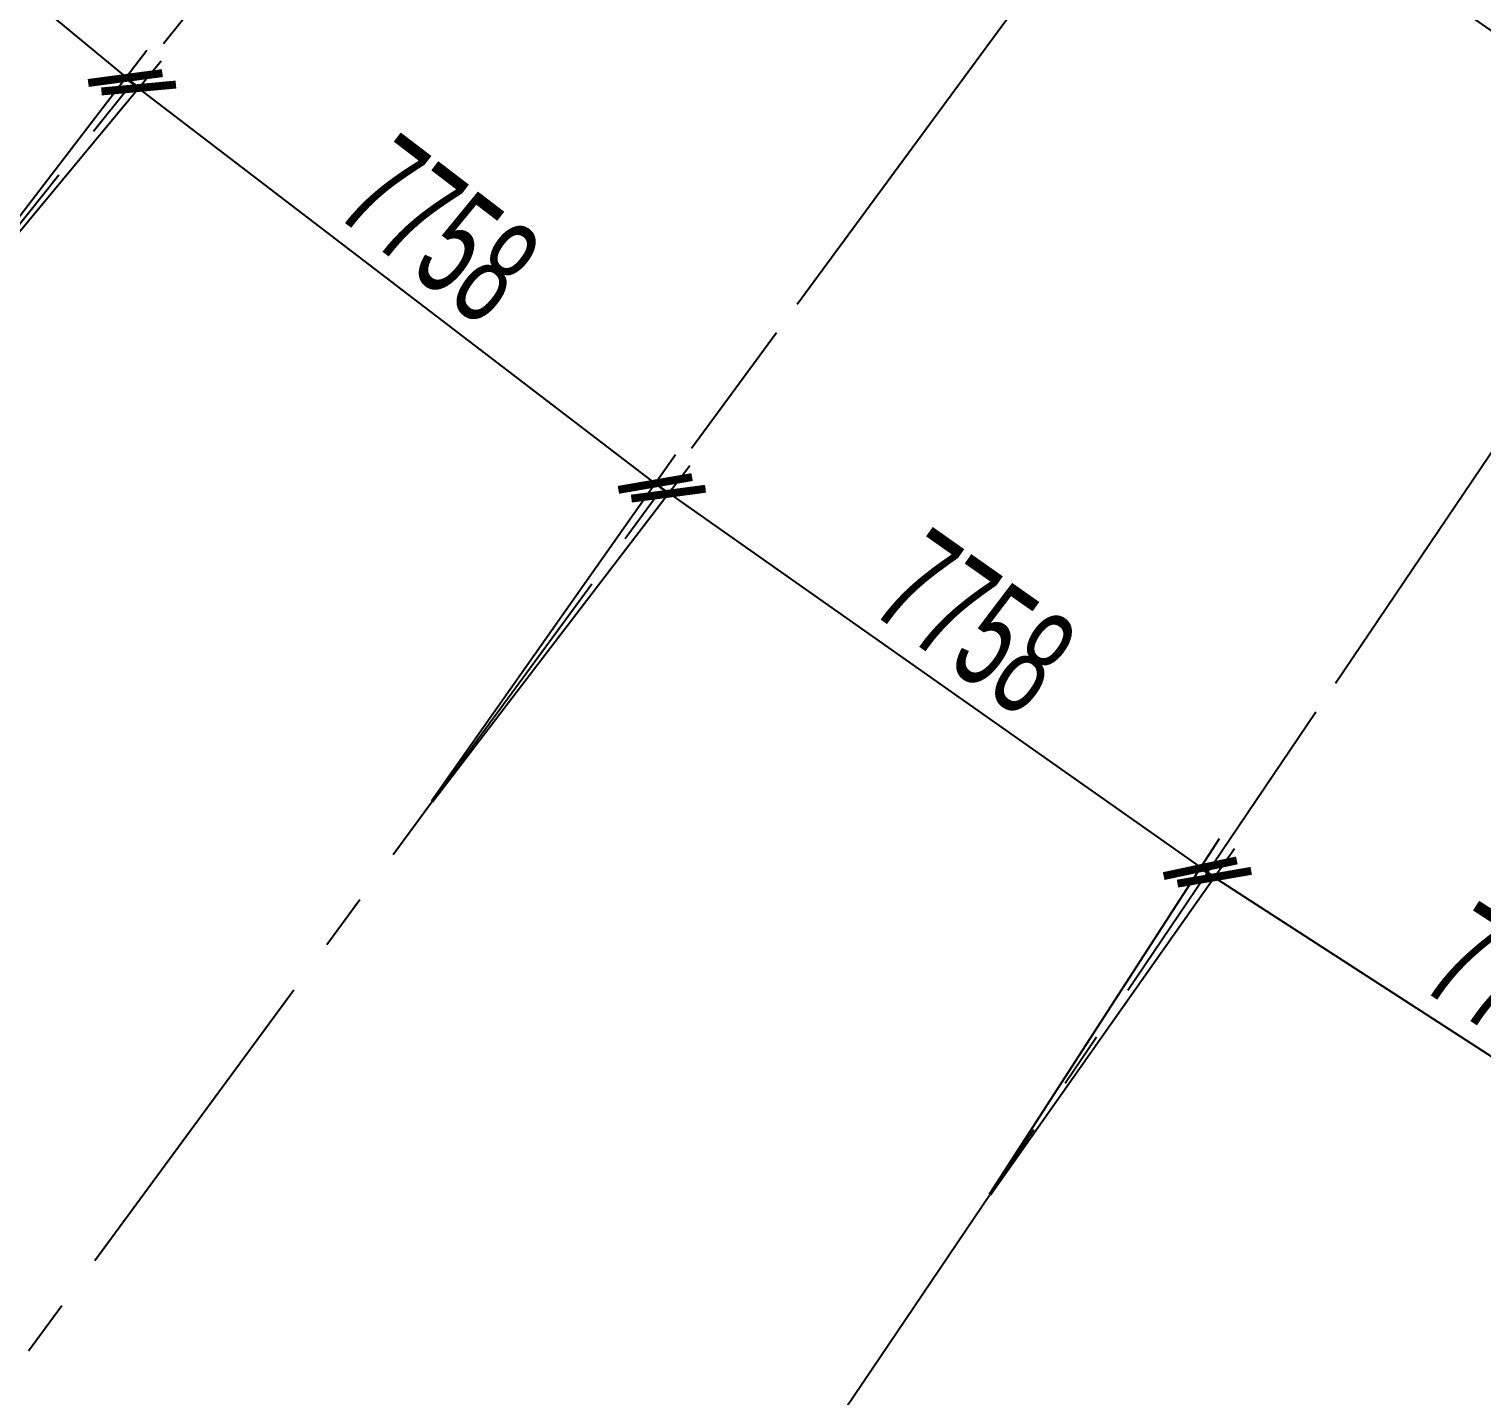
# Model space of a CAD drawing. Extents: x -668578 to 2331563, y -1202445 to 1620273.
# Drawn here: x 1038896 to 1055375, y 125289 to 140794 of the extents above; entities that cross this region are included whole.
import ezdxf

# ---------------------------------------------------------------- set-up
doc = ezdxf.new("R2010")
doc.units = 0
doc.linetypes.add('CENTER2', pattern=[28.575, 19.05, -3.175, 3.175, -3.175])
doc.linetypes.add('DASH', pattern=[0.35, 0.25, -0.1])
doc.layers.get('0').update_dxf_attribs({"color": 8})
doc.layers.get('Defpoints').update_dxf_attribs({"color": 8})
for name, color, linetype in [('#标注', 8, 'Continuous'), ('#轴线', 8, 'CENTER2'), ('A-AL', 8, 'Continuous'), ('外轮廓', 8, 'Continuous')]:
    doc.layers.add(name, color=color, linetype=linetype)
doc.styles.add('JHZX', font='jrs.shx', dxfattribs={"width": 0.6, "bigfont": 'jhz.shx'})
doc.dimstyles.new('JZBZ-400', dxfattribs={"dimscale": 400, "dimtxt": 3, "dimasz": 1.5, "dimexe": 1, "dimexo": 1, "dimgap": 0.5, "dimtad": 1, "dimdec": 0, "dimdsep": 46, "dimtxsty": 'JHZX', "dimblk1": 'ARCHTICK', "dimblk2": 'ARCHTICK', "dimsah": 1, "dimcen": 0, "dimclrd": 1, "dimclre": 1, "dimclrt": 2, "dimazin": 2, "dimtfac": 1, "dimtdec": 0, "dimtix": 1, "dimtmove": 0, "dimatfit": 3, "dimfxl": 0, "dimtolj": 1, "dimlwd": -1, "dimlwe": -1, "dimarcsym": 0})

# ---------------------------------------------------------------- blocks, each defined once
blk = doc.blocks.new('_ARCHTICK')
at = {"color": 0, "linetype": 'ByBlock', "const_width": 0.15}
blk.add_lwpolyline([(-0.5, -0.5), (0.5, 0.5)], dxfattribs=at)
blk = doc.blocks.new('*D2918')
at = {"layer": '#标注', "ltscale": 300, "transparency": 16777216}
for p, q in [((52517, 44290), (60086, 50671)), ((174425, -21557), (175612, -11729))]:
    blk.add_line(p, q, dxfattribs=at)
blk.add_arc((197092, 166179), 179600, 220.13382, 263.11563, dxfattribs=at)
at = {"layer": 'Defpoints', "color": 0, "ltscale": 300, "transparency": 16777216}
for p in [(197092, 166179), (52212, 44032), (92699, 20035), (174378, -21955)]:
    blk.add_point(p, dxfattribs=at)
at = {"layer": '#标注', "ltscale": 300, "transparency": 16777216, "xscale": 600, "yscale": 600, "zscale": 600}
for p, rotation in [((59781, 50414), 130.1338192809486), ((175564, -12126), 353.1156299250185)]:
    blk.add_blockref('_ARCHTICK', p, dxfattribs=dict(at, rotation=rotation))
at = {"layer": '#标注', "ltscale": 300, "transparency": 16777216, "insert": (112118, 8861), "char_height": 1200, "attachment_point": 5, "rotation": 331.6247, "style": 'JHZX'}
blk.add_mtext('\\A1;42.98°', dxfattribs=at)
blk = doc.blocks.new('*D2910')
at = {"layer": '#标注', "ltscale": 300, "transparency": 16777216}
for p, q in [((79232, 18301), (83907, 24166)), ((85161, 13764), (89600, 19809))]:
    blk.add_line(p, q, dxfattribs=at)
blk.add_arc((197092, 166179), 182000, 231.44482, 233.70702, dxfattribs=at)
at = {"layer": 'Defpoints', "color": 0, "ltscale": 300, "transparency": 16777216}
for p in [(197092, 166179), (85540, 22373), (78983, 17989), (84924, 13442)]:
    blk.add_point(p, dxfattribs=at)
at = {"layer": '#标注', "ltscale": 300, "transparency": 16777216, "xscale": 600, "yscale": 600, "zscale": 600}
for p, rotation in [((83657, 23854), 141.4448202023583), ((89364, 19487), 323.707020942222)]:
    blk.add_blockref('_ARCHTICK', p, dxfattribs=dict(at, rotation=rotation))
at = {"layer": '#标注', "ltscale": 300, "transparency": 16777216, "insert": (86975, 22278), "char_height": 1200, "attachment_point": 5, "rotation": 322.5759, "style": 'JHZX'}
blk.add_mtext('\\A1;2.26°', dxfattribs=at)
blk = doc.blocks.new('*D2911')
at = {"layer": '#标注', "ltscale": 300, "transparency": 16777216}
for p, q in [((85161, 13764), (89600, 19809)), ((91265, 9465), (95462, 15681))]:
    blk.add_line(p, q, dxfattribs=at)
blk.add_arc((197092, 166179), 182000, 233.70702, 235.96922, dxfattribs=at)
at = {"layer": 'Defpoints', "color": 0, "ltscale": 300, "transparency": 16777216}
for p in [(197092, 166179), (91304, 18082), (84924, 13442), (91041, 9134)]:
    blk.add_point(p, dxfattribs=at)
at = {"layer": '#标注', "ltscale": 300, "transparency": 16777216, "xscale": 600, "yscale": 600, "zscale": 600}
for p, rotation in [((89364, 19487), 143.7070209422228), ((95238, 15349), 325.9692216820964)]:
    blk.add_blockref('_ARCHTICK', p, dxfattribs=dict(at, rotation=rotation))
at = {"layer": '#标注', "ltscale": 300, "transparency": 16777216, "insert": (92741, 18043), "char_height": 1200, "attachment_point": 5, "rotation": 324.8381, "style": 'JHZX'}
blk.add_mtext('\\A1;2.26°', dxfattribs=at)
blk = doc.blocks.new('*D2912')
at = {"layer": '#标注', "ltscale": 300, "transparency": 16777216}
for p, q in [((91265, 9465), (95462, 15681)), ((97533, 5410), (101482, 11786))]:
    blk.add_line(p, q, dxfattribs=at)
blk.add_arc((197092, 166179), 182000, 235.96922, 238.23142, dxfattribs=at)
at = {"layer": 'Defpoints', "color": 0, "ltscale": 300, "transparency": 16777216}
for p in [(197092, 166179), (97232, 14022), (91041, 9134), (97322, 5070)]:
    blk.add_point(p, dxfattribs=at)
at = {"layer": '#标注', "ltscale": 300, "transparency": 16777216, "xscale": 600, "yscale": 600, "zscale": 600}
for p, rotation in [((95238, 15349), 145.9692216820972), ((101271, 11446), 328.2314223130762)]:
    blk.add_blockref('_ARCHTICK', p, dxfattribs=dict(at, rotation=rotation))
at = {"layer": '#标注', "ltscale": 300, "transparency": 16777216, "insert": (98670, 14040), "char_height": 1200, "attachment_point": 5, "rotation": 327.1003, "style": 'JHZX'}
blk.add_mtext('\\A1;2.26°', dxfattribs=at)
blk = doc.blocks.new('*D2997')
at = {"layer": '#标注', "transparency": 16777216}
for p, q in [((-85597, 26692), (-82526, 30393)), ((-82782, 30085), (-76812, 25131)), ((-79627, 21738), (-76556, 25439))]:
    blk.add_line(p, q, dxfattribs=at)
at = {"layer": 'Defpoints', "color": 0, "transparency": 16777216}
for p in [(-85853, 26384), (-76812, 25131), (-79883, 21430)]:
    blk.add_point(p, dxfattribs=at)
at = {"layer": '#标注', "transparency": 16777216, "xscale": 600, "yscale": 600, "zscale": 600}
for p, rotation in [((-82782, 30085), 140.3137249285785), ((-76812, 25131), 320.3137249285784)]:
    blk.add_blockref('_ARCHTICK', p, dxfattribs=dict(at, rotation=rotation))
at = {"layer": '#标注', "transparency": 16777216, "insert": (-79286, 28224), "char_height": 1200, "attachment_point": 5, "rotation": 320.3137, "style": 'JHZX'}
blk.add_mtext('\\A1;7758', dxfattribs=at)
blk = doc.blocks.new('*D3000')
at = {"layer": '#标注', "transparency": 16777216}
for p, q in [((-67162, 12584), (-64554, 16616)), ((-64771, 16280), (-58257, 12066)), ((-60648, 8370), (-58040, 12402))]:
    blk.add_line(p, q, dxfattribs=at)
at = {"layer": 'Defpoints', "color": 0, "transparency": 16777216}
for p in [(-67379, 12248), (-58257, 12066), (-60866, 8034)]:
    blk.add_point(p, dxfattribs=at)
at = {"layer": '#标注', "transparency": 16777216, "xscale": 600, "yscale": 600, "zscale": 600}
for p, rotation in [((-64771, 16280), 147.1003350215469), ((-58257, 12066), 327.1003350215469)]:
    blk.add_blockref('_ARCHTICK', p, dxfattribs=dict(at, rotation=rotation))
at = {"layer": '#标注', "transparency": 16777216, "insert": (-61080, 14845), "char_height": 1200, "attachment_point": 5, "rotation": 327.1003, "style": 'JHZX'}
blk.add_mtext('\\A1;7758', dxfattribs=at)
blk = doc.blocks.new('*D3001')
at = {"layer": '#标注', "transparency": 16777216}
for p, q in [((-73491, 17043), (-70723, 20972)), ((-70953, 20645), (-64611, 16178)), ((-67149, 12575), (-64381, 16505))]:
    blk.add_line(p, q, dxfattribs=at)
at = {"layer": 'Defpoints', "color": 0, "transparency": 16777216}
for p in [(-73722, 16716), (-64611, 16178), (-67379, 12248)]:
    blk.add_point(p, dxfattribs=at)
at = {"layer": '#标注', "transparency": 16777216, "xscale": 600, "yscale": 600, "zscale": 600}
for p, rotation in [((-70953, 20645), 144.8381265405064), ((-64611, 16178), 324.8381265405064)]:
    blk.add_blockref('_ARCHTICK', p, dxfattribs=dict(at, rotation=rotation))
at = {"layer": '#标注', "transparency": 16777216, "insert": (-67321, 19066), "char_height": 1200, "attachment_point": 5, "rotation": 324.8381, "style": 'JHZX'}
blk.add_mtext('\\A1;7758', dxfattribs=at)
blk = doc.blocks.new('*D3002')
at = {"layer": '#标注', "transparency": 16777216}
for p, q in [((-79640, 21748), (-76721, 25561)), ((-76964, 25244), (-70803, 20529)), ((-73479, 17033), (-70560, 20847))]:
    blk.add_line(p, q, dxfattribs=at)
at = {"layer": 'Defpoints', "color": 0, "transparency": 16777216}
for p in [(-79883, 21430), (-70803, 20529), (-73722, 16716)]:
    blk.add_point(p, dxfattribs=at)
at = {"layer": '#标注', "transparency": 16777216, "xscale": 600, "yscale": 600, "zscale": 600}
for p, rotation in [((-76964, 25244), 142.5759180594664), ((-70803, 20529), 322.5759180594664)]:
    blk.add_blockref('_ARCHTICK', p, dxfattribs=dict(at, rotation=rotation))
at = {"layer": '#标注', "transparency": 16777216, "insert": (-73398, 23522), "char_height": 1200, "attachment_point": 5, "rotation": 322.5759, "style": 'JHZX'}
blk.add_mtext('\\A1;7758', dxfattribs=at)
blk = doc.blocks.new('A$Caccc0cd0')
at = {"layer": '#标注'}
for p1, p2, distance, picture, middle in [((-85852.7, 26384.2), (-79882.6, 21430.1), 4809.1, '*D2997', (-79285.8, 28223.6)), ((-79882.6, 21430.1), (-73721.6, 16715.6), 4802.1, '*D3002', (-73397.7, 23521.8)), ((-73721.6, 16715.6), (-67379.4, 12247.9), 4807, '*D3001', (-67321.5, 19065.6)), ((-67379.4, 12247.9), (-60865.7, 8034.1), 4802.1, '*D3000', (-61079.6, 14844.6))]:
    dim = blk.add_aligned_dim(p1=p1, p2=p2, distance=distance, dimstyle='JZBZ-400', override={"dimclrd": 256, "dimclre": 256, "dimclrt": 256}, dxfattribs=at)
    dim.commit()
    dim.dimension.update_dxf_attribs({"geometry": picture, "text_midpoint": middle})
blk = doc.blocks.new('DSGDFG')
at = {"layer": '#轴线', "ltscale": 200}
for p, q in [((35227.4, -36910.9), (78982.9, 17988.6)), ((43365.9, -43147.5), (84924.4, 13442)), ((91040.7, 9133.5), (51745.5, -49056.6))]:
    blk.add_line(p, q, dxfattribs=at)
for radius in [206950, 212800, 220600, 228400, 236200, 244000, 251800, 257800]:
    blk.add_arc((197092.2, 166179.2), radius, 218.438892, 265.140584, dxfattribs=at)
at = {"layer": '#标注', "ltscale": 300}
blk.add_blockref('A$Caccc0cd0', (154502.6, -8915.6), dxfattribs=at)
for base, p1, p2, picture, middle in [((92698.6, 20034.9), (52211.6, 44032.2), (174377.5, -21954.5), '*D2918', (112118.4, 8861.3)), ((85540.3, 22373.1), (78982.9, 17988.6), (84924.4, 13442), '*D2910', (86975.2, 22277.5)), ((91303.6, 18082), (84924.4, 13442), (91040.7, 9133.5), '*D2911', (92741.2, 18043.1)), ((97231.8, 14021.6), (91040.7, 9133.5), (97322.4, 5069.8), '*D2912', (98669.8, 14039.5))]:
    dim = blk.add_angular_dim_3p(base=base, center=(197092.1, 166179.2), p1=p1, p2=p2, dimstyle='JZBZ-400', override={"dimclrd": 256, "dimclre": 256, "dimclrt": 256}, dxfattribs=at)
    dim.commit()
    dim.dimension.update_dxf_attribs({"geometry": picture, "text_midpoint": middle})

msp = doc.modelspace()

# ---------------------------------------------------------------- linework, layer by layer
at = {"layer": 'A-AL'}
msp.add_lwpolyline([(1118355.3, 81975.4, 0.1374564), (1116892.4, 82729.6, -0.1495092), (1008196, 142063.6, 0.4157146), (1003871.8, 142100.4), (971684.6, 110294.9, 0.412976), (971649.8, 105990.9, 0.1494419), (1106711.2, 32398.8, 0.3779271), (1110215.5, 34407.4)], format="xyb", dxfattribs=at)
at = {"layer": 'A-AL', "linetype": 'DASH'}
msp.add_lwpolyline([(1007464.8, 131779.9), (981168.2, 103658.7, 0.4125655), (981313.8, 99348.1, 0.1401637), (1109094.2, 33959.9, 0.4129138), (1112673.3, 36349.1), (1121228.6, 78745, 0.4158512), (1118825.4, 82341.4, -0.0570612), (1072922.5, 96920.6, 0.041227), (1069111, 98265, 0.0515723), (1064119.6, 99038.1), (1062567.6, 99116.7, -0.1166495), (1052200.4, 102130.1, -0.0581911), (1011774.8, 131925.5, 0.4145967)], format="xyb", close=True, dxfattribs=at)
at = {"layer": '外轮廓', "color": 3}
for points in [[(1074437.6, 95756.9, -0.0962245), (1007874.3, 141748.9, 0.4157146), (1004188.1, 141780.3), (972000.9, 109974.8, 0.412976), (971971.2, 106305.8, 0.1494419), (1106801.6, 32839.7, 0.3546026), (1109712.2, 34352.5, 0.3546026)], [(1069984.6, 97547.9, -0.0905266), (1007731.4, 141609.1, 0.4157146), (1004328.7, 141638.1), (972141.5, 109832.6, 0.412976), (972114.1, 106445.8, 0.1494419), (1106841.7, 33035.6, 0.3452345), (1109495.6, 34359.2)]]:
    msp.add_lwpolyline(points, format="xyb", dxfattribs=at)

# ---------------------------------------------------------------- block references
at = {"layer": '#标注'}
msp.add_blockref('DSGDFG', (962448.9, 123910), dxfattribs=at)

doc.saveas('drawing.dxf')
